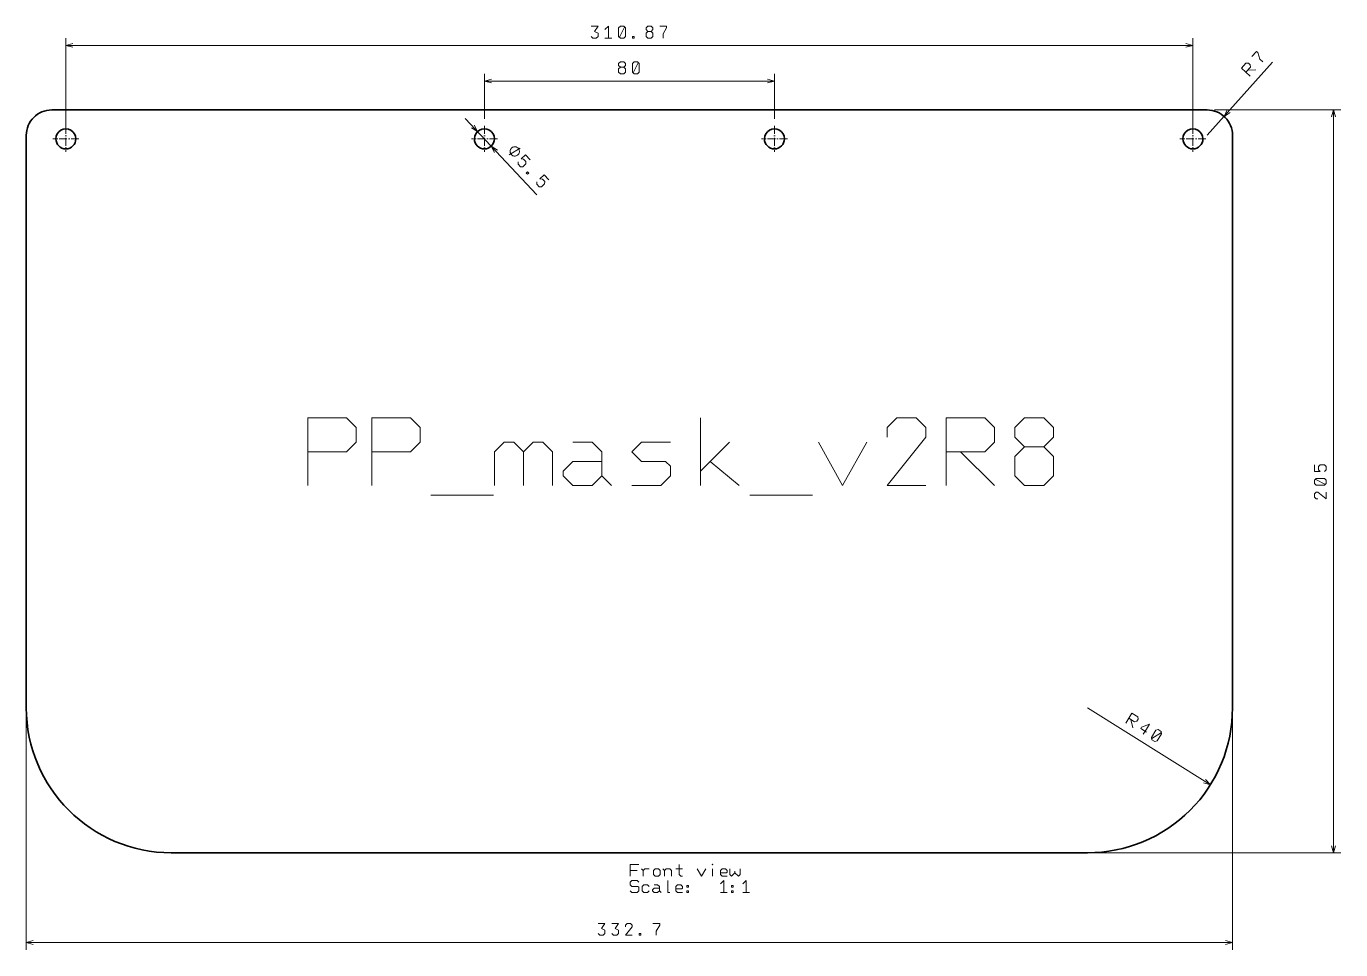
# Model space of a CAD drawing. Extents: x 44 to 406, y 19 to 274.
import ezdxf

# ---------------------------------------------------------------- set-up
doc = ezdxf.new("R2010")
doc.units = 0
doc.linetypes.add('DASHDOT', pattern=[18.5, 12, -3, 0.5, -3])

msp = doc.modelspace()

# ---------------------------------------------------------------- linework, layer by layer
at = {"color": 7, "lineweight": 13}
for p, q in [((54.565994, 245), (54.565994, 270.824005)), ((54.565994, 268.824005), (365.434021, 268.824005)), ((365.434021, 245), (365.434021, 270.824005)), ((369.350006, 244), (387.369019, 264.175751)), ((170, 258.972473), (250, 258.972473)), ((371.350006, 251), (406.193878, 251)), ((404.193878, 46), (404.193878, 251)), ((164.701492, 248.655823), (184.470779, 227.553391)), ((43.649994, 84), (43.649994, 19.237305)), ((370.236053, 64.745941), (336.350006, 86)), ((376.350006, 84), (376.350006, 19.237305)), ((338.350006, 46), (406.193878, 46)), ((43.649994, 21.237305), (376.350006, 21.237305))]:
    msp.add_line(p, q, dxfattribs=at)
at = {"color": 7, "lineweight": 13, "ltscale": 0.309937}
for p, q in [((170, 248.574997), (170, 260.972473)), ((250, 248.574997), (250, 260.972473))]:
    msp.add_line(p, q, dxfattribs=at)
at = {"color": 7, "lineweight": 35}
for p, q in [((210, 251), (50.649994, 251)), ((210, 251), (369.350006, 251)), ((43.649994, 244), (43.649994, 86)), ((376.350006, 244), (376.350006, 86)), ((83.650002, 46), (210, 46)), ((336.350006, 46), (210, 46))]:
    msp.add_line(p, q, dxfattribs=at)
at = {"color": 7, "linetype": 'DASHDOT', "lineweight": 13, "ltscale": 0.17875}
for p, q in [((54.565994, 246.574997), (54.565994, 239.425003)), ((170, 246.574997), (170, 239.425003)), ((250, 246.574997), (250, 239.425003)), ((365.434021, 246.574997), (365.434021, 239.425003)), ((58.141006, 243), (50.990997, 243)), ((173.574997, 243), (166.425003, 243)), ((253.574997, 243), (246.425003, 243)), ((369.009003, 243), (361.859009, 243))]:
    msp.add_line(p, q, dxfattribs=at)
at = {"color": 7, "lineweight": 13}
for points in [[(199.476669, 274.090668), (201.343338, 274.090668), (200.410004, 272.690674), (201.343338, 272.223999), (201.343338, 271.29068), (200.876663, 270.824005), (199.943329, 270.824005), (199.476669, 271.29068)], [(203.256668, 273.157349), (204.190002, 274.090668), (204.190002, 272.457336), (204.190002, 270.824005)], [(207.270004, 271.057343), (208.669998, 273.85733)], [(215.996674, 272.690674), (215.063339, 272.690674), (214.596664, 272.223999), (214.596664, 271.29068), (215.063339, 270.824005), (215.996674, 270.824005), (216.463333, 271.29068), (216.463333, 272.223999), (215.996674, 272.690674), (216.463333, 273.157349), (216.463333, 273.623993), (215.996674, 274.090668), (215.063339, 274.090668), (214.596664, 273.623993), (214.596664, 273.157349), (215.063339, 272.690674)], [(218.376663, 274.090668), (220.243332, 274.090668), (220.243332, 273.623993), (219.309998, 271.990662), (219.309998, 270.824005)], [(56.497849, 269.341644), (54.565994, 268.824005), (56.497849, 268.306366)], [(205.123337, 270.824005), (203.256668, 270.824005)], [(363.502136, 268.306366), (365.434021, 268.824005), (363.502136, 269.341644)], [(381.700104, 265.734802), (382.943542, 267.127075), (383.291595, 266.816223), (383.888092, 265.032104), (384.75824, 264.254944)], [(208.436661, 262.839142), (207.503326, 262.839142), (207.036667, 262.372467), (207.036667, 261.439148), (207.503326, 260.972473), (208.436661, 260.972473), (208.903336, 261.439148), (208.903336, 262.372467), (208.436661, 262.839142), (208.903336, 263.305817), (208.903336, 263.772461), (208.436661, 264.239136), (207.503326, 264.239136), (207.036667, 263.772461), (207.036667, 263.305817), (207.503326, 262.839142)], [(211.050003, 261.205811), (212.449997, 264.005798)], [(381.263367, 260.341736), (380.045135, 261.429749), (378.826904, 262.517731), (380.070343, 263.909973), (380.729248, 263.947174), (381.251343, 263.480896), (381.288574, 262.821991), (380.045135, 261.429749)], [(380.511414, 261.951843), (382.817627, 262.082062)], [(171.931854, 259.490112), (170, 258.972473), (171.931854, 258.454834)], [(248.068146, 258.454834), (250, 258.972473), (248.068146, 259.490112)], [(374.913574, 251.006592), (374.012817, 249.220932), (375.68573, 250.316986)], [(404.711517, 249.068146), (404.193878, 251), (403.676239, 249.068146)], [(166.421356, 246.062836), (168.119888, 245.006897), (167.17688, 246.77063)], [(173.578644, 239.937164), (171.880112, 240.993103), (172.82312, 239.22937)], [(176.855652, 238.607391), (179.888458, 240.489426)], [(182.635208, 237.216156), (181.359009, 238.578415), (180.167023, 237.461746), (180.826645, 237.440231), (181.464752, 236.759094), (181.443237, 236.099487), (180.591812, 235.301849), (179.932205, 235.323364), (179.294098, 236.004501), (179.315613, 236.664124)], [(187.803818, 231.699005), (186.527618, 233.061264), (185.335648, 231.94458), (185.99527, 231.923065), (186.633362, 231.241943), (186.611847, 230.582321), (185.760437, 229.784698), (185.100815, 229.806213), (184.462723, 230.487335), (184.484222, 231.146957)], [(121.333336, 147.334076), (121.333336, 156.667404), (121.333336, 166.000748), (132, 166.000748), (134.666672, 163.334076), (134.666672, 159.334076), (132, 156.667404), (121.333336, 156.667404)], [(138.933334, 147.334076), (138.933334, 156.667404), (138.933334, 166.000748), (149.600006, 166.000748), (152.266663, 163.334076), (152.266663, 159.334076), (149.600006, 156.667404), (138.933334, 156.667404)], [(229.599991, 147.334076), (229.599991, 156.667404), (229.599991, 166.000748)], [(291.733337, 147.334076), (281.066681, 147.334076), (291.733337, 160.667404), (291.733337, 163.334076), (289.066681, 166.000748), (283.733337, 166.000748), (281.066681, 163.334076), (281.066681, 160.667404)], [(297.333344, 147.334076), (297.333344, 156.667404), (297.333344, 166.000748), (308, 166.000748), (310.666687, 163.334076), (310.666687, 159.334076), (308, 156.667404), (297.333344, 156.667404)], [(324.266693, 158.000748), (318.93335, 158.000748), (316.266693, 155.334076), (316.266693, 150.000748), (318.93335, 147.334076), (324.266693, 147.334076), (326.93335, 150.000748), (326.93335, 155.334076), (324.266693, 158.000748), (326.93335, 160.667404), (326.93335, 163.334076), (324.266693, 166.000748), (318.93335, 166.000748), (316.266693, 163.334076), (316.266693, 160.667404), (318.93335, 158.000748)], [(172.800003, 147.334076), (172.800003, 156.667404), (175.46666, 159.334076), (178.133331, 159.334076), (180.800003, 156.667404), (180.800003, 147.334076)], [(180.800003, 156.667404), (183.466675, 159.334076), (186.133331, 159.334076), (188.799988, 156.667404), (188.799988, 147.334076)], [(194.399994, 159.334076), (199.733337, 159.334076), (202.399994, 156.667404), (202.399994, 150.000748), (205.066666, 147.334076)], [(221.333328, 159.334076), (213.333328, 159.334076), (210.666656, 156.667404), (213.333328, 154.000748), (220, 154.000748), (221.333328, 152.667404), (221.333328, 150.000748), (218.666656, 147.334076), (210.666656, 147.334076)], [(229.599991, 151.334076), (237.599991, 159.334076)], [(262.133331, 159.334076), (268.799988, 147.334076), (275.466675, 159.334076)], [(301.333374, 156.667404), (310.666687, 147.334076)], [(202.399994, 150.000748), (199.733337, 147.334076), (194.399994, 147.334076), (191.733337, 150.000748), (191.733337, 151.334076), (194.399994, 154.000748), (202.399994, 154.000748)], [(232.266663, 154.000748), (240.266663, 147.334076)], [(398.927216, 153.073334), (398.927216, 151.206665), (400.560547, 151.206665), (400.093872, 151.67334), (400.093872, 152.606659), (400.560547, 153.073334), (401.727234, 153.073334), (402.193878, 152.606659), (402.193878, 151.67334), (401.727234, 151.206665)], [(401.960541, 147.660004), (399.160522, 149.059998)], [(402.193878, 145.513336), (402.193878, 143.646667), (399.860535, 145.513336), (399.39386, 145.513336), (398.927216, 145.046661), (398.927216, 144.113342), (399.39386, 143.646667), (399.860535, 143.646667)], [(172.533325, 144.667404), (164, 144.667404), (155.199997, 144.667404)], [(260.533325, 144.667404), (252, 144.667404), (243.199997, 144.667404)], [(346.884125, 81.753632), (347.752014, 83.137314), (348.619873, 84.520996), (350.201233, 83.529129), (350.348572, 82.885834), (349.976654, 82.292831), (349.333374, 82.145447), (347.752014, 83.137314)], [(348.345032, 82.765366), (348.860809, 80.513809)], [(352.615448, 79.260544), (351.034119, 80.252396), (351.282074, 80.64772), (353.45993, 81.485199), (352.592041, 80.101517), (351.724182, 78.717834)], [(354.062073, 77.526886), (356.73587, 79.155014)], [(368.324463, 65.333923), (370.236053, 64.745941), (368.874542, 66.210953)], [(403.676239, 47.931854), (404.193878, 46), (404.711517, 47.931854)], [(210.233337, 39.5), (210.233337, 41.133335), (210.233337, 42.766666), (212.566666, 42.766666)], [(212.100006, 41.133335), (210.233337, 41.133335)], [(213.313339, 41.599998), (213.779999, 41.133335), (214.246674, 41.599998), (215.41333, 41.599998)], [(213.779999, 41.133335), (213.779999, 39.5)], [(219.240005, 41.599998), (219.706665, 41.133335), (219.706665, 39.5)], [(219.706665, 41.133335), (220.17334, 41.599998), (221.106659, 41.599998), (221.573334, 41.133335), (221.573334, 39.5)], [(222.786667, 41.599998), (224.653336, 41.599998)], [(223.720001, 42.766666), (223.720001, 39.966667), (224.186661, 39.5), (224.653336, 39.5)], [(228.713333, 41.599998), (229.880005, 39.5), (231.046661, 41.599998)], [(232.959991, 39.5), (232.959991, 41.599998)], [(236.973328, 39.5), (235.573334, 39.5), (235.106659, 39.966667), (235.106659, 41.133335), (235.573334, 41.599998), (236.506668, 41.599998), (236.973328, 41.133335), (236.973328, 40.666668), (236.73999, 40.433334), (235.106659, 40.433334)], [(237.720001, 41.599998), (237.720001, 39.966667), (238.186661, 39.5), (239.119995, 40.433334), (239.119995, 40.900002)], [(239.119995, 40.433334), (240.053329, 39.5), (240.520004, 39.966667), (240.520004, 41.599998)], [(210.233337, 35.533333), (210.699997, 35.066666), (212.100006, 35.066666), (212.566666, 35.533333), (212.566666, 36.466667), (212.333328, 36.700001), (210.699997, 36.700001), (210.233337, 37.166664), (210.233337, 37.866665), (210.699997, 38.333332), (212.100006, 38.333332), (212.566666, 37.866665)], [(215.41333, 35.533333), (214.946671, 35.066666), (214.013336, 35.066666), (213.546661, 35.533333), (213.546661, 36.700001), (214.013336, 37.166664), (214.946671, 37.166664), (215.41333, 36.700001)], [(216.860001, 37.166664), (217.793335, 37.166664), (218.259995, 36.700001), (218.259995, 35.533333), (218.726669, 35.066666)], [(220.639999, 38.333332), (220.639999, 36.700001), (220.639999, 35.066666), (221.106659, 35.066666)], [(224.653336, 35.066666), (223.253326, 35.066666), (222.786667, 35.533333), (222.786667, 36.700001), (223.253326, 37.166664), (224.186661, 37.166664), (224.653336, 36.700001), (224.653336, 36.233334), (224.419998, 36), (222.786667, 36)], [(235.106659, 37.399998), (236.040009, 38.333332), (236.040009, 36.700001), (236.040009, 35.066666)], [(241.266663, 37.399998), (242.199997, 38.333332), (242.199997, 36.700001), (242.199997, 35.066666)], [(218.259995, 35.533333), (217.793335, 35.066666), (216.860001, 35.066666), (216.393341, 35.533333), (216.393341, 35.766666), (216.860001, 36.233334), (218.259995, 36.233334)], [(236.973328, 35.066666), (235.106659, 35.066666)], [(243.133331, 35.066666), (241.266663, 35.066666)], [(201.366669, 26.503967), (203.233337, 26.503967), (202.300003, 25.103973), (203.233337, 24.637299), (203.233337, 23.703964), (202.766663, 23.237305), (201.833328, 23.237305), (201.366669, 23.703964)], [(205.146667, 26.503967), (207.013336, 26.503967), (206.080002, 25.103973), (207.013336, 24.637299), (207.013336, 23.703964), (206.546661, 23.237305), (205.613327, 23.237305), (205.146667, 23.703964)], [(210.793335, 23.237305), (208.926666, 23.237305), (210.793335, 25.570633), (210.793335, 26.037308), (210.32666, 26.503967), (209.393341, 26.503967), (208.926666, 26.037308), (208.926666, 25.570633)], [(216.486664, 26.503967), (218.353333, 26.503967), (218.353333, 26.037308), (217.419998, 24.403976), (217.419998, 23.237305)], [(45.581848, 21.754944), (43.649994, 21.237305), (45.581848, 20.719666)], [(374.418152, 20.719666), (376.350006, 21.237305), (374.418152, 21.754944)]]:
    msp.add_lwpolyline(points, dxfattribs=at)
for points in [[(208.436661, 274.090668), (207.503326, 274.090668), (207.036667, 273.623993), (207.036667, 271.29068), (207.503326, 270.824005), (208.436661, 270.824005), (208.903336, 271.29068), (208.903336, 273.623993)], [(211.28334, 270.824005), (210.816666, 270.824005), (210.816666, 271.29068), (211.28334, 271.29068)], [(212.21666, 264.239136), (211.28334, 264.239136), (210.816666, 263.772461), (210.816666, 261.439148), (211.28334, 260.972473), (212.21666, 260.972473), (212.683334, 261.439148), (212.683334, 263.772461)], [(179.249435, 238.611847), (179.334579, 238.69162), (179.464981, 238.893707), (179.552811, 239.055923), (179.598068, 239.178253), (179.646027, 239.383041), (179.654099, 239.630402), (179.619583, 239.837875), (179.582397, 239.962891), (179.505325, 240.130493), (179.388367, 240.340652), (179.308609, 240.425797), (179.228851, 240.510941), (179.026749, 240.641342), (178.864532, 240.729172), (178.742203, 240.774429), (178.537415, 240.822372), (178.290054, 240.830444), (178.082581, 240.795944), (177.957565, 240.758759), (177.789978, 240.681671), (177.579803, 240.564728), (177.494659, 240.484955), (177.409515, 240.405197), (177.279114, 240.20311), (177.191284, 240.040894), (177.146027, 239.918549), (177.098083, 239.713776), (177.090012, 239.466415), (177.124512, 239.258942), (177.161713, 239.133911), (177.238785, 238.966324), (177.355743, 238.756165), (177.435501, 238.671021), (177.515259, 238.585876), (177.717361, 238.455475), (177.879578, 238.367645), (178.001907, 238.322388), (178.206696, 238.274445), (178.454041, 238.266373), (178.661514, 238.300873), (178.786545, 238.338058), (178.954132, 238.415131), (179.164307, 238.532089)], [(181.878418, 233.245926), (181.559357, 233.586487), (181.899918, 233.905533), (182.218979, 233.564972)], [(398.927216, 148.82666), (398.927216, 147.893341), (399.39386, 147.426666), (401.727234, 147.426666), (402.193878, 147.893341), (402.193878, 148.82666), (401.727234, 149.293335), (399.39386, 149.293335)], [(356.66217, 79.476685), (355.871521, 79.97261), (355.22821, 79.825226), (353.988403, 77.848541), (354.135742, 77.205246), (354.926422, 76.70932), (355.569733, 76.856689), (356.80954, 78.833374)], [(218.493332, 41.133335), (218.493332, 39.966667), (218.026672, 39.5), (217.093338, 39.5), (216.626663, 39.966667), (216.626663, 41.133335), (217.093338, 41.599998), (218.026672, 41.599998)], [(232.959991, 42.860001), (233.053329, 42.766666), (232.959991, 42.673332), (232.866669, 42.766666)], [(226.333328, 36.933331), (226.333328, 36.466667), (225.866669, 36.466667), (225.866669, 36.933331)], [(238.653336, 36.933331), (238.653336, 36.466667), (238.186661, 36.466667), (238.186661, 36.933331)], [(226.333328, 35.533333), (226.333328, 35.066666), (225.866669, 35.066666), (225.866669, 35.533333)], [(238.653336, 35.533333), (238.653336, 35.066666), (238.186661, 35.066666), (238.186661, 35.533333)], [(213.17334, 23.237305), (212.706665, 23.237305), (212.706665, 23.703964), (213.17334, 23.703964)]]:
    msp.add_lwpolyline(points, close=True, dxfattribs=at)
at = {"color": 7, "lineweight": 35}
for centre, radius, start, end in [((50.649994, 244), 7, 90.000003, 180.000005), ((369.350006, 244), 7, 0, 90.000003), ((54.565994, 243), 2.75, 0, 180.000005), ((54.565994, 243), 2.75, 180.000005, 360), ((170, 243), 2.75, 0, 180.000005), ((170, 243), 2.75, 180.000005, 360), ((250, 243), 2.75, 0, 180.000005), ((250, 243), 2.75, 180.000005, 360), ((365.434021, 243), 2.75, 0, 180.000005), ((365.434021, 243), 2.75, 180.000005, 360), ((83.650002, 86), 40, 180.000005, 269.999997), ((336.350006, 86), 40, 269.999997, 360)]:
    msp.add_arc(centre, radius, start, end, dxfattribs=at)

doc.saveas('drawing.dxf')
